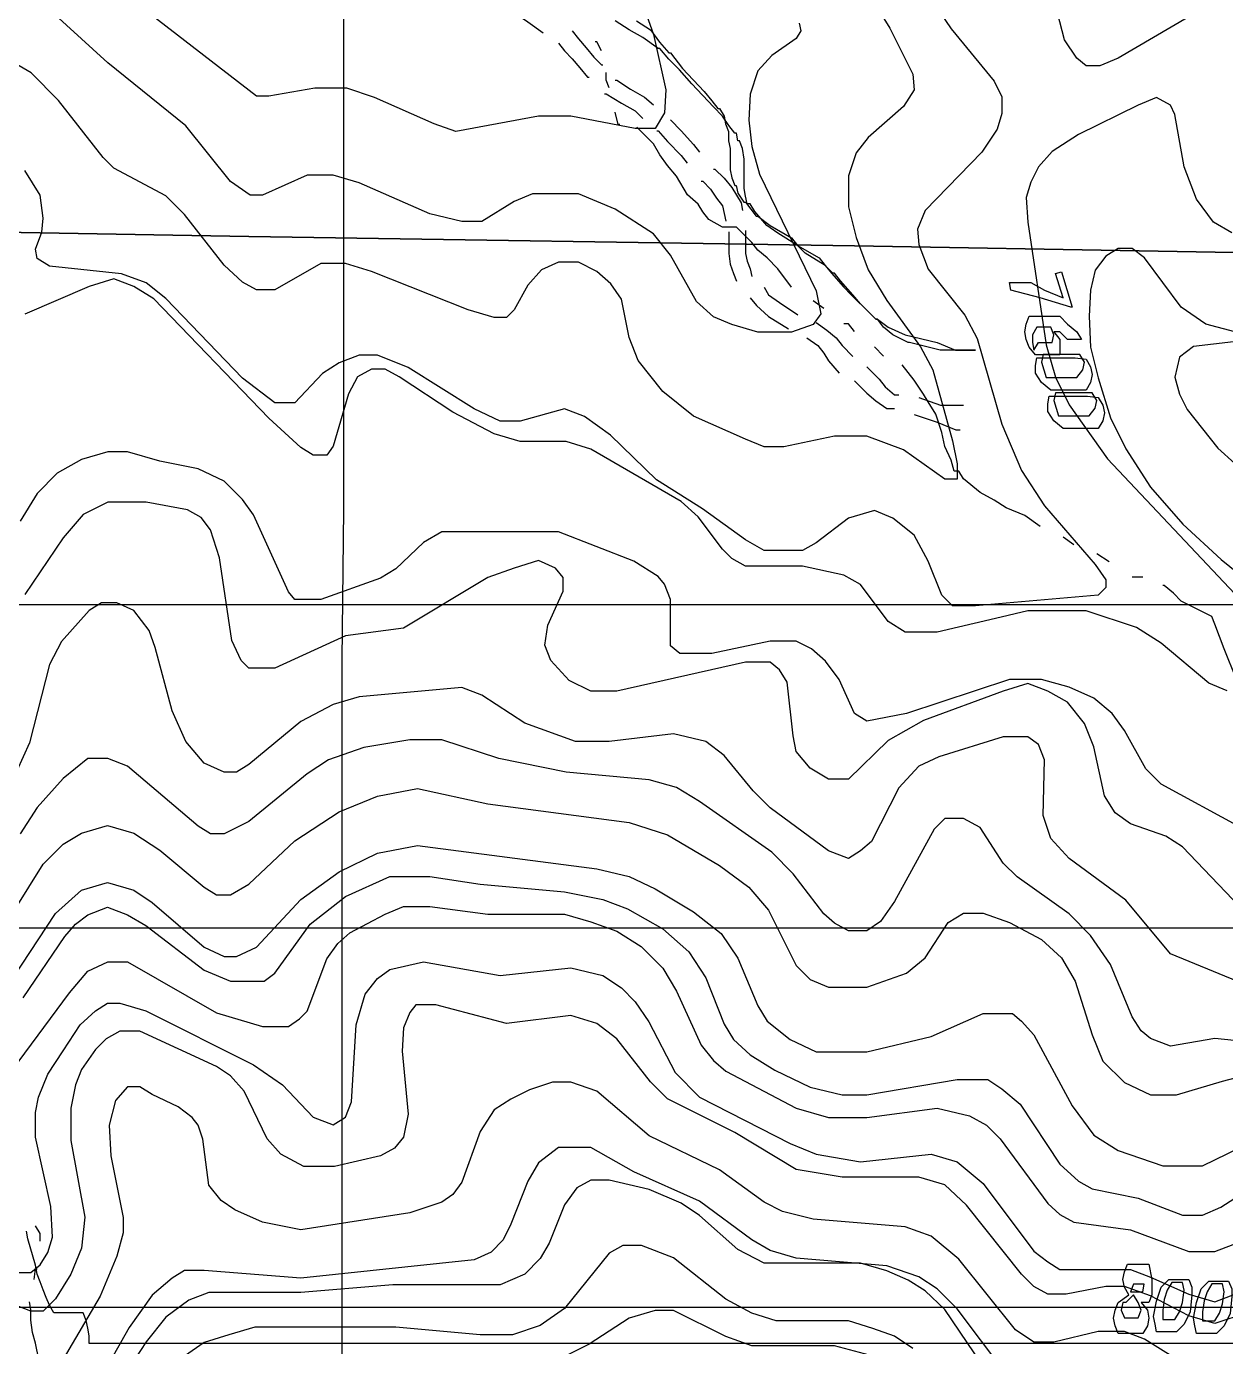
# Model space of a CAD drawing. Extents: x -0.82 to 6.83, y -0.63 to 7.9.
# Drawn here: x 1.2189 to 1.6312, y 5.1969 to 5.6507 of the extents above; entities that cross this region are included whole.
import ezdxf

# ---------------------------------------------------------------- set-up
doc = ezdxf.new("R2010")
doc.units = 0
for name, color, linetype in [('Elevations', 7, 'CONTINUOUS'), ('Grid', 7, 'CONTINUOUS'), ('roads', 7, 'CONTINUOUS'), ('topo', 7, 'CONTINUOUS'), ('topo_grid', 7, 'CONTINUOUS'), ('water', 7, 'CONTINUOUS'), ('white', 7, 'CONTINUOUS')]:
    doc.layers.add(name, color=color, linetype=linetype)

msp = doc.modelspace()

# ---------------------------------------------------------------- linework, layer by layer
at = {"layer": 'Elevations', "color": 1}
for points in [[(1.57475, 5.56638), (1.578441, 5.554209), (1.577914, 5.554209), (1.567369, 5.557384), (1.557352, 5.56003), (1.556825, 5.562675), (1.559989, 5.562675), (1.564207, 5.562675), (1.568952, 5.56003), (1.575279, 5.557384), (1.572644, 5.56585)], [(1.576859, 5.548441), (1.580023, 5.545795), (1.581605, 5.543149), (1.580552, 5.543149), (1.579496, 5.543149), (1.576861, 5.543149), (1.574226, 5.545795), (1.572117, 5.545795), (1.574226, 5.543149), (1.574226, 5.540503), (1.574226, 5.537858), (1.57317, 5.537858), (1.571588, 5.537858), (1.568424, 5.537858), (1.565789, 5.537858), (1.56368, 5.540503), (1.562624, 5.543149), (1.562098, 5.545795), (1.562624, 5.548441), (1.56368, 5.551087), (1.565789, 5.551087), (1.571061, 5.551087), (1.574225, 5.551087)], [(1.566841, 5.542117), (1.568423, 5.542117), (1.570005, 5.542117), (1.571588, 5.542117), (1.572114, 5.544763), (1.571059, 5.547409), (1.570005, 5.547409), (1.568423, 5.547409), (1.566315, 5.547409), (1.564732, 5.544763), (1.564732, 5.542117), (1.565259, 5.539471)], [(1.583186, 5.536323), (1.584768, 5.533677), (1.585295, 5.531031), (1.584768, 5.528385), (1.583186, 5.52574), (1.581077, 5.52574), (1.575805, 5.52574), (1.571059, 5.52574), (1.567896, 5.528385), (1.565787, 5.53156), (1.565787, 5.534206), (1.566314, 5.536852), (1.56737, 5.536852), (1.569478, 5.536852), (1.575278, 5.536852), (1.579496, 5.536852)], [(1.569478, 5.529999), (1.572113, 5.529999), (1.575804, 5.529999), (1.580022, 5.529999), (1.582131, 5.532645), (1.582657, 5.535291), (1.581075, 5.537937), (1.57844, 5.537937), (1.574749, 5.537937), (1.571058, 5.537937), (1.569476, 5.537937), (1.56842, 5.537937), (1.567894, 5.535291)], [(1.587404, 5.523147), (1.588986, 5.520501), (1.589513, 5.517855), (1.588986, 5.515209), (1.587404, 5.512563), (1.585295, 5.512563), (1.580023, 5.512563), (1.575277, 5.512563), (1.572114, 5.515209), (1.570005, 5.518384), (1.570005, 5.52103), (1.570532, 5.523676), (1.571585, 5.523676), (1.573694, 5.523676), (1.579494, 5.523676), (1.583712, 5.523676)], [(1.573696, 5.516823), (1.576331, 5.516823), (1.580022, 5.516823), (1.58424, 5.516823), (1.586349, 5.519469), (1.586876, 5.522115), (1.585293, 5.524761), (1.582658, 5.524761), (1.578967, 5.524761), (1.575276, 5.524761), (1.573694, 5.524761), (1.572638, 5.524761), (1.572112, 5.522115)], [(1.605858, 5.219987), (1.605858, 5.217341), (1.605858, 5.214695), (1.604805, 5.21205), (1.603749, 5.21205), (1.602167, 5.21205), (1.604276, 5.209404), (1.604802, 5.206758), (1.604276, 5.204112), (1.602694, 5.201466), (1.600585, 5.201466), (1.59795, 5.201466), (1.595841, 5.201466), (1.594259, 5.201466), (1.593206, 5.204112), (1.592679, 5.206758), (1.593206, 5.209404), (1.594259, 5.21205), (1.59795, 5.214695), (1.596368, 5.217341), (1.595841, 5.219987), (1.596368, 5.222633), (1.597421, 5.225279), (1.599532, 5.225279), (1.601641, 5.225279), (1.604804, 5.225279)], [(1.618512, 5.219987), (1.619568, 5.217341), (1.619568, 5.214695), (1.619041, 5.208875), (1.616933, 5.204641), (1.614295, 5.201995), (1.611132, 5.201995), (1.609023, 5.201995), (1.607441, 5.201995), (1.606914, 5.204641), (1.606388, 5.207287), (1.607441, 5.212579), (1.609023, 5.217341), (1.611658, 5.219987), (1.615349, 5.219987), (1.617458, 5.219987)], [(1.609549, 5.206282), (1.611658, 5.206282), (1.613767, 5.206282), (1.615349, 5.208928), (1.616402, 5.212103), (1.616928, 5.216336), (1.616402, 5.218982), (1.61482, 5.218982), (1.612711, 5.218982), (1.611129, 5.216336), (1.610073, 5.213161), (1.609546, 5.209457)], [(1.632221, 5.219458), (1.633274, 5.216812), (1.633274, 5.214166), (1.632747, 5.208345), (1.630639, 5.204112), (1.628003, 5.201466), (1.624841, 5.201466), (1.622732, 5.201466), (1.62115, 5.201466), (1.620623, 5.204112), (1.620097, 5.206758), (1.62115, 5.21205), (1.622732, 5.216812), (1.625367, 5.219458), (1.629058, 5.219458), (1.631167, 5.219458)], [(1.596368, 5.206784), (1.59795, 5.206784), (1.601113, 5.206784), (1.602169, 5.20943), (1.601113, 5.212076), (1.599531, 5.214722), (1.596893, 5.212076), (1.59584, 5.212076), (1.595314, 5.20943)], [(1.599004, 5.215754), (1.600586, 5.215754), (1.602695, 5.215754), (1.603222, 5.2184), (1.602695, 5.2184), (1.601113, 5.2184), (1.599531, 5.2184), (1.598475, 5.215754)], [(1.623257, 5.205753), (1.625366, 5.205753), (1.627475, 5.205753), (1.629057, 5.208398), (1.630112, 5.211573), (1.630639, 5.215807), (1.630112, 5.218453), (1.62853, 5.218453), (1.626422, 5.218453), (1.624839, 5.215807), (1.623786, 5.212632), (1.62326, 5.208928)]]:
    msp.add_lwpolyline(points, close=True, dxfattribs=at)
at = {"layer": 'Grid', "color": 1}
msp.add_lwpolyline([(1.712365, 5.571645), (1.503571, 5.575349), (1.295305, 5.578524), (1.086511, 5.582228), (0.878245, 5.585932), (0.877192, 5.792625), (0.876136, 5.99982), (0.87561, 6.206513), (0.875083, 6.413708), (1.082822, 6.411062), (1.290561, 6.408416), (1.4983, 6.40577), (1.706039, 6.403124)], dxfattribs=at)
msp.add_lwpolyline([(0.841862, 4.762337), (0.850825, 4.967945), (0.860316, 5.174108), (0.869279, 5.379743), (0.878242, 5.585879), (1.086508, 5.582175), (1.295302, 5.578471), (1.503572, 5.575296), (1.712366, 5.571592), (1.700767, 5.369133), (1.68969, 5.166674), (1.678618, 4.964214), (1.667546, 4.761755), (1.460861, 4.761755), (1.254704, 4.761755), (1.048547, 4.761755)], close=True, dxfattribs=at)
at = {"layer": 'roads', "color": 7}
for points in [[(1.383883, 5.658111), (1.386521, 5.655465), (1.391266, 5.65229), (1.396538, 5.648586)], [(1.406556, 5.649168), (1.408665, 5.646522), (1.4113, 5.643347), (1.413935, 5.640172), (1.41657, 5.637526), (1.417097, 5.637526)], [(1.40181, 5.644934), (1.403919, 5.642289), (1.406554, 5.639643), (1.409189, 5.636468), (1.411827, 5.633293), (1.412354, 5.633293)], [(1.421319, 5.632287), (1.421845, 5.632287), (1.42659, 5.629112), (1.431336, 5.626466), (1.434499, 5.623821)], [(1.417628, 5.627551), (1.418154, 5.627551), (1.423427, 5.624376), (1.428172, 5.62173), (1.430808, 5.619085)], [(1.4403, 5.618582), (1.4403, 5.618582), (1.443991, 5.614878), (1.448209, 5.610115), (1.450318, 5.607469)], [(1.435555, 5.614878), (1.436082, 5.614878), (1.439245, 5.611174), (1.44399, 5.606411), (1.446098, 5.603765)], [(1.455063, 5.601701), (1.45559, 5.601701), (1.458753, 5.598526), (1.461389, 5.595351), (1.462971, 5.592706), (1.464553, 5.59006), (1.465082, 5.587414)], [(1.450845, 5.597495), (1.451372, 5.597495), (1.45401, 5.594849), (1.456118, 5.591674), (1.458227, 5.589028), (1.458753, 5.586382), (1.45928, 5.583736)], [(1.460336, 5.580085), (1.460336, 5.580085), (1.460336, 5.576381), (1.460336, 5.572677), (1.460862, 5.568973), (1.461916, 5.565798), (1.462971, 5.563152), (1.462971, 5.563152)], [(1.466136, 5.580614), (1.466136, 5.580614), (1.466136, 5.576381), (1.466136, 5.572677), (1.466662, 5.570031), (1.467718, 5.567385), (1.468245, 5.564739)], [(1.472463, 5.561114), (1.474045, 5.558469), (1.477736, 5.555823), (1.484063, 5.551589)], [(1.467718, 5.55741), (1.469827, 5.554764), (1.474045, 5.55106), (1.4809, 5.546827)], [(1.490389, 5.54897), (1.49408, 5.546324), (1.497244, 5.543678), (1.499353, 5.541033), (1.503043, 5.537328)], [(1.487226, 5.543705), (1.490917, 5.541059), (1.493026, 5.538413), (1.494605, 5.535767), (1.498297, 5.531534)], [(1.507789, 5.533677), (1.512007, 5.529444), (1.514116, 5.526798), (1.517279, 5.524152), (1.518861, 5.524152)], [(1.503571, 5.528941), (1.507789, 5.524708), (1.510952, 5.522062), (1.514643, 5.519416), (1.517278, 5.519416)], [(1.525716, 5.523147), (1.533097, 5.520501), (1.539424, 5.520501), (1.541006, 5.520501)], [(1.524134, 5.517352), (1.532043, 5.514706), (1.53837, 5.512061), (1.539952, 5.512061)]]:
    msp.add_lwpolyline(points, dxfattribs=at)
at = {"layer": 'topo', "color": 2}
for points in [[(1.429759, 5.661206), (1.434504, 5.647977), (1.438722, 5.628927), (1.438196, 5.62099), (1.435031, 5.615698), (1.428178, 5.615698), (1.406029, 5.619931), (1.394957, 5.619931), (1.366486, 5.61464), (1.359105, 5.617285), (1.338542, 5.626281), (1.329052, 5.629456), (1.317978, 5.629456), (1.302162, 5.62681), (1.297944, 5.62681), (1.233092, 5.676896)], [(1.618514, 5.654089), (1.594257, 5.639801), (1.58793, 5.637156), (1.583185, 5.637156), (1.580021, 5.639801), (1.575803, 5.646151), (1.569476, 5.670493)], [(1.524659, 5.667847), (1.536786, 5.649856), (1.551549, 5.631864), (1.554184, 5.626572), (1.554184, 5.620751), (1.552602, 5.61546), (1.54733, 5.607522), (1.527822, 5.587414), (1.525187, 5.581064), (1.525713, 5.575772), (1.528877, 5.567306), (1.54153, 5.551431), (1.545748, 5.543493), (1.554184, 5.513966), (1.561038, 5.498091), (1.568947, 5.48592), (1.586346, 5.465811), (1.590037, 5.46052), (1.590037, 5.457874), (1.587399, 5.455228), (1.54522, 5.451524), (1.537311, 5.451524), (1.533621, 5.455228), (1.528875, 5.46687), (1.52413, 5.475866), (1.516749, 5.481686), (1.510422, 5.484332), (1.501458, 5.481686), (1.490386, 5.47322), (1.485641, 5.470574), (1.479314, 5.470574), (1.47246, 5.470574), (1.466133, 5.474278), (1.45137, 5.484861), (1.435553, 5.494916), (1.419736, 5.510261), (1.410768, 5.516611), (1.403914, 5.519257), (1.388624, 5.515024), (1.381769, 5.515024), (1.372806, 5.519257), (1.350135, 5.533545), (1.33959, 5.537778), (1.333263, 5.537778), (1.326409, 5.535132), (1.320609, 5.531428), (1.311119, 5.521374), (1.309011, 5.521374), (1.304267, 5.521374), (1.293195, 5.529841), (1.266833, 5.557251), (1.259979, 5.562543), (1.251543, 5.565718), (1.226758, 5.568364), (1.22254, 5.57101), (1.222014, 5.574185), (1.224128, 5.580006), (1.224657, 5.584768), (1.223598, 5.592706), (1.218326, 5.601172)], [(1.484591, 5.65184), (1.485117, 5.649194), (1.483535, 5.646548), (1.475099, 5.640728), (1.470354, 5.635436), (1.467719, 5.627498), (1.467192, 5.618503), (1.468248, 5.609507), (1.470883, 5.599982), (1.490391, 5.559897), (1.491973, 5.55196), (1.489335, 5.548256), (1.481954, 5.54561), (1.470354, 5.54561), (1.461391, 5.548256), (1.455064, 5.550901), (1.449265, 5.556193), (1.440301, 5.572068), (1.434502, 5.579476), (1.421321, 5.587943), (1.408662, 5.593235), (1.399699, 5.593235), (1.392845, 5.593235), (1.386518, 5.590589), (1.375446, 5.58371), (1.368592, 5.58371), (1.35752, 5.586356), (1.333266, 5.596939), (1.324303, 5.599585), (1.31534, 5.599585), (1.30005, 5.592706), (1.295832, 5.592706), (1.288978, 5.597468), (1.273688, 5.616518), (1.246798, 5.638214), (1.223595, 5.659381)], [(1.510427, 5.658613), (1.5157, 5.650147), (1.523609, 5.634272), (1.524136, 5.62898), (1.520445, 5.623159), (1.508318, 5.612576), (1.5041, 5.607284), (1.501465, 5.599347), (1.501465, 5.588763), (1.5041, 5.57818), (1.508318, 5.567068), (1.514645, 5.556484), (1.526245, 5.540609), (1.530463, 5.532672), (1.537317, 5.50833), (1.538899, 5.500393), (1.538899, 5.495101), (1.53679, 5.495101), (1.534682, 5.495101), (1.520446, 5.505155), (1.507792, 5.509918), (1.49672, 5.509918), (1.479321, 5.506213), (1.472467, 5.506213), (1.46614, 5.508859), (1.448213, 5.516797), (1.437669, 5.525263), (1.429233, 5.535847), (1.426069, 5.543784), (1.423433, 5.557013), (1.419743, 5.562305), (1.414994, 5.566538), (1.408667, 5.569713), (1.401811, 5.569713), (1.396012, 5.567068), (1.391266, 5.561776), (1.386521, 5.553309), (1.383886, 5.550663), (1.379668, 5.550663), (1.370705, 5.553309), (1.337488, 5.566538), (1.328525, 5.569184), (1.320089, 5.569184), (1.304272, 5.560188), (1.297945, 5.560188), (1.2932, 5.562834), (1.286873, 5.568655), (1.273165, 5.586118), (1.266838, 5.592468), (1.248911, 5.601993), (1.245221, 5.605697), (1.229926, 5.625276), (1.220436, 5.634801), (1.209364, 5.641151)], [(1.633277, 5.579741), (1.62695, 5.583445), (1.62115, 5.591383), (1.616932, 5.602495), (1.613769, 5.620487), (1.612187, 5.623662), (1.607442, 5.626308), (1.601115, 5.623662), (1.580548, 5.613608), (1.571585, 5.607787), (1.56684, 5.602495), (1.564202, 5.597204), (1.562622, 5.591912), (1.563149, 5.583445), (1.569476, 5.541271), (1.572639, 5.530158), (1.577384, 5.520633), (1.590566, 5.502112), (1.634331, 5.455704)], [(1.634334, 5.545795), (1.624316, 5.548441), (1.61588, 5.554262), (1.603226, 5.571195), (1.599004, 5.57437), (1.594259, 5.57437), (1.59004, 5.571724), (1.58635, 5.566962), (1.584768, 5.560083), (1.584242, 5.551087), (1.584768, 5.540503), (1.587403, 5.52992), (1.591621, 5.516162), (1.596895, 5.505578), (1.605331, 5.492349), (1.616407, 5.479649), (1.629588, 5.467478), (1.661749, 5.441549)], [(1.631695, 5.422367), (1.625368, 5.425013), (1.609024, 5.438771), (1.600583, 5.444063), (1.583184, 5.449884), (1.563149, 5.449884), (1.552077, 5.447238), (1.532041, 5.442475), (1.520969, 5.442475), (1.51517, 5.446179), (1.505679, 5.458879), (1.499879, 5.462054), (1.485644, 5.465229), (1.466136, 5.465229), (1.461391, 5.467875), (1.458227, 5.47105), (1.449791, 5.482163), (1.443991, 5.487454), (1.41288, 5.505446), (1.404444, 5.508092), (1.388626, 5.508092), (1.379663, 5.510738), (1.365428, 5.518146), (1.346974, 5.530317), (1.342229, 5.532963), (1.337484, 5.532963), (1.332738, 5.530317), (1.329575, 5.524496), (1.324302, 5.506504), (1.322193, 5.503329), (1.317448, 5.503329), (1.31323, 5.505975), (1.302158, 5.516029), (1.262615, 5.557146), (1.255761, 5.561379), (1.248906, 5.564025), (1.24047, 5.561379), (1.218322, 5.551854)], [(1.656476, 5.544948), (1.620097, 5.540715), (1.615351, 5.537011), (1.613769, 5.530132), (1.615351, 5.524311), (1.617986, 5.519019), (1.628531, 5.50579), (1.640131, 5.495207)], [(1.636441, 5.375403), (1.609025, 5.39022), (1.603752, 5.395512), (1.596366, 5.408741), (1.592149, 5.414562), (1.585822, 5.419853), (1.577386, 5.423558), (1.567895, 5.426203), (1.556823, 5.426203), (1.521498, 5.414562), (1.507789, 5.411916), (1.503571, 5.414562), (1.498299, 5.426203), (1.493554, 5.432553), (1.488808, 5.436787), (1.483536, 5.439433), (1.474573, 5.439433), (1.454537, 5.435199), (1.443465, 5.435199), (1.440302, 5.437845), (1.440302, 5.45372), (1.438193, 5.459012), (1.436084, 5.461658), (1.427648, 5.466949), (1.401809, 5.477003), (1.390737, 5.477003), (1.368592, 5.477003), (1.361738, 5.477003), (1.355411, 5.473299), (1.345921, 5.464303), (1.340648, 5.461128), (1.320086, 5.45372), (1.313231, 5.45372), (1.311122, 5.45372), (1.309014, 5.456366), (1.296887, 5.482824), (1.293196, 5.488116), (1.286869, 5.494466), (1.277906, 5.498699), (1.264725, 5.501345), (1.253653, 5.50452), (1.246799, 5.50452), (1.237835, 5.501874), (1.229395, 5.497112), (1.222545, 5.490233), (1.216741, 5.480708)], [(1.638549, 5.345453), (1.616405, 5.368736), (1.610605, 5.37244), (1.598474, 5.376673), (1.593202, 5.380378), (1.589511, 5.386198), (1.58582, 5.403132), (1.582657, 5.411069), (1.576857, 5.418478), (1.570003, 5.422182), (1.563149, 5.424828), (1.554713, 5.422182), (1.527296, 5.412128), (1.515169, 5.405248), (1.501461, 5.392019), (1.499352, 5.392019), (1.494607, 5.392019), (1.48828, 5.395723), (1.483535, 5.401544), (1.482479, 5.406836), (1.48037, 5.425357), (1.477735, 5.42959), (1.474571, 5.432236), (1.466136, 5.432236), (1.421847, 5.422182), (1.412879, 5.422182), (1.405498, 5.425886), (1.399171, 5.432765), (1.397062, 5.438057), (1.398118, 5.444936), (1.40339, 5.456578), (1.40339, 5.46134), (1.400755, 5.464515), (1.394955, 5.467161), (1.386519, 5.464515), (1.377556, 5.46134), (1.348558, 5.443878), (1.328522, 5.441232), (1.304269, 5.430119), (1.300051, 5.430119), (1.295304, 5.430119), (1.292666, 5.432765), (1.289503, 5.439644), (1.285285, 5.468113), (1.282122, 5.477638), (1.278958, 5.481872), (1.274213, 5.484518), (1.259977, 5.487163), (1.246796, 5.487163), (1.23836, 5.48293), (1.231506, 5.474993), (1.218321, 5.455413)], [(1.63539, 5.322381), (1.612191, 5.331906), (1.596897, 5.350427), (1.577389, 5.364714), (1.571062, 5.371593), (1.568427, 5.379531), (1.568953, 5.398581), (1.566845, 5.403873), (1.563154, 5.406518), (1.554718, 5.406518), (1.532574, 5.399639), (1.52572, 5.396464), (1.518865, 5.389056), (1.509375, 5.370535), (1.505683, 5.36736), (1.501465, 5.364714), (1.494611, 5.36736), (1.474577, 5.382177), (1.468776, 5.387998), (1.458759, 5.400168), (1.452433, 5.404931), (1.44136, 5.407577), (1.419215, 5.404931), (1.407611, 5.404931), (1.390212, 5.411281), (1.375449, 5.420806), (1.368595, 5.423452), (1.333271, 5.420277), (1.324308, 5.417631), (1.313236, 5.41181), (1.295308, 5.396993), (1.29109, 5.394348), (1.286868, 5.394348), (1.280014, 5.397523), (1.273687, 5.404931), (1.268942, 5.415514), (1.263142, 5.43721), (1.261033, 5.443031), (1.255761, 5.44991), (1.249961, 5.452556), (1.244689, 5.452556), (1.240471, 5.44991), (1.230976, 5.439327), (1.226762, 5.431389), (1.219904, 5.404481), (1.204614, 5.370747)], [(1.678622, 5.297536), (1.627479, 5.302828), (1.612189, 5.300182), (1.60533, 5.302828), (1.602171, 5.305474), (1.599003, 5.310236), (1.591622, 5.328228), (1.584768, 5.338282), (1.577386, 5.345691), (1.55946, 5.358391), (1.554715, 5.363153), (1.546806, 5.375324), (1.541006, 5.378499), (1.534679, 5.378499), (1.530989, 5.374795), (1.51728, 5.349924), (1.512535, 5.343045), (1.50779, 5.33987), (1.501463, 5.33987), (1.496718, 5.342516), (1.493027, 5.345691), (1.482482, 5.359449), (1.475101, 5.366857), (1.45032, 5.38432), (1.442411, 5.389082), (1.432921, 5.391728), (1.404445, 5.394374), (1.381247, 5.399136), (1.361739, 5.405486), (1.350666, 5.405486), (1.334849, 5.402841), (1.322722, 5.398607), (1.315341, 5.393845), (1.295306, 5.377441), (1.28687, 5.373207), (1.282124, 5.373207), (1.277907, 5.375853), (1.253653, 5.396491), (1.246799, 5.399136), (1.239945, 5.399136), (1.231509, 5.392257), (1.222546, 5.382203), (1.216742, 5.373207)], [(1.209887, 5.338997), (1.22465, 5.362809), (1.231504, 5.369688), (1.237831, 5.373393), (1.246794, 5.376038), (1.255762, 5.373393), (1.264725, 5.367572), (1.280015, 5.354872), (1.284233, 5.352226), (1.288978, 5.352226), (1.295305, 5.35593), (1.311122, 5.370747), (1.326412, 5.380801), (1.339594, 5.386093), (1.353302, 5.388738), (1.377555, 5.383447), (1.426062, 5.377097), (1.439243, 5.372863), (1.457174, 5.36228), (1.467191, 5.354872), (1.474045, 5.346934), (1.483536, 5.327884), (1.488281, 5.323122), (1.494608, 5.320476), (1.507789, 5.320476), (1.521498, 5.325238), (1.527824, 5.33053), (1.535733, 5.342701), (1.541006, 5.345876), (1.54786, 5.345876), (1.556823, 5.342701), (1.567895, 5.33688), (1.574749, 5.33053), (1.579494, 5.322593), (1.585294, 5.304072), (1.588985, 5.295076), (1.596366, 5.287668), (1.605329, 5.283434), (1.614293, 5.283434), (1.63011, 5.288197), (1.640132, 5.290843)], [(1.211469, 5.319391), (1.228868, 5.345849), (1.237831, 5.353787), (1.246794, 5.356433), (1.255762, 5.353787), (1.262089, 5.349554), (1.280015, 5.334208), (1.286869, 5.331033), (1.291087, 5.331033), (1.297941, 5.334208), (1.313231, 5.350612), (1.326412, 5.360137), (1.339594, 5.366487), (1.353302, 5.369133), (1.414989, 5.361195), (1.426062, 5.358549), (1.435025, 5.354316), (1.448211, 5.346379), (1.457701, 5.33897), (1.463501, 5.330504), (1.470355, 5.314099), (1.473518, 5.308808), (1.481427, 5.302458), (1.49039, 5.298224), (1.499353, 5.298224), (1.507789, 5.298224), (1.529933, 5.303516), (1.54786, 5.311454), (1.552078, 5.311454), (1.557877, 5.311454), (1.561041, 5.308808), (1.565259, 5.304045), (1.57844, 5.279704), (1.585821, 5.269649), (1.594257, 5.264358), (1.609547, 5.259066), (1.616402, 5.259066), (1.623256, 5.259066), (1.640659, 5.267533)], [(1.217793, 5.316772), (1.232029, 5.337938), (1.23572, 5.342172), (1.239938, 5.345347), (1.246792, 5.347993), (1.253646, 5.345347), (1.259973, 5.341643), (1.280013, 5.326297), (1.288976, 5.322593), (1.296884, 5.322593), (1.300576, 5.322593), (1.304266, 5.325238), (1.316392, 5.342172), (1.328519, 5.351697), (1.343809, 5.358576), (1.357518, 5.358576), (1.374917, 5.35593), (1.403915, 5.353284), (1.417096, 5.350638), (1.425532, 5.347463), (1.437659, 5.340584), (1.446626, 5.332647), (1.452427, 5.323651), (1.458753, 5.307776), (1.461917, 5.302484), (1.467717, 5.297193), (1.476152, 5.291901), (1.488279, 5.28608), (1.499351, 5.283434), (1.507787, 5.283434), (1.538894, 5.288726), (1.549439, 5.288726), (1.554186, 5.285551), (1.560511, 5.280259), (1.57422, 5.259622), (1.580548, 5.253801), (1.585292, 5.251155), (1.601109, 5.24798), (1.616399, 5.242159), (1.623254, 5.242159), (1.629581, 5.244805), (1.647511, 5.256447)], [(1.214107, 5.292113), (1.233615, 5.318571), (1.239942, 5.325979), (1.246796, 5.329154), (1.25365, 5.329154), (1.284235, 5.311692), (1.300052, 5.306929), (1.309015, 5.306929), (1.312706, 5.309575), (1.315341, 5.312221), (1.322195, 5.330213), (1.325886, 5.335504), (1.330104, 5.339208), (1.342231, 5.345558), (1.348558, 5.348204), (1.357521, 5.348204), (1.377556, 5.345558), (1.403918, 5.345558), (1.412882, 5.342913), (1.421845, 5.339738), (1.430281, 5.334446), (1.437662, 5.327038), (1.442407, 5.3191), (1.450848, 5.300579), (1.455066, 5.295288), (1.459284, 5.291583), (1.483537, 5.278883), (1.494609, 5.275708), (1.50779, 5.275708), (1.532043, 5.278883), (1.543116, 5.276238), (1.548915, 5.273063), (1.55366, 5.2683), (1.570005, 5.246075), (1.574223, 5.242371), (1.578968, 5.239725), (1.598476, 5.237079), (1.618512, 5.229671), (1.627475, 5.229671), (1.638551, 5.233904)], [(1.215682, 5.222342), (1.220427, 5.222342), (1.223591, 5.224988), (1.226227, 5.229221), (1.227809, 5.234513), (1.227282, 5.245096), (1.222009, 5.268909), (1.222009, 5.277375), (1.223065, 5.282667), (1.226228, 5.290604), (1.231501, 5.298542), (1.2373, 5.307538), (1.242573, 5.3123), (1.246791, 5.314946), (1.251009, 5.314946), (1.259972, 5.3123), (1.296883, 5.293779), (1.306901, 5.2869), (1.317446, 5.275788), (1.3243, 5.273142), (1.328518, 5.275788), (1.330627, 5.281079), (1.332209, 5.307538), (1.335372, 5.318121), (1.33959, 5.323413), (1.343808, 5.326588), (1.355408, 5.329234), (1.38177, 5.324471), (1.406023, 5.327117), (1.417095, 5.324471), (1.423422, 5.320238), (1.428167, 5.315475), (1.432913, 5.308596), (1.441876, 5.291134), (1.450316, 5.282667), (1.481424, 5.266792), (1.490387, 5.263088), (1.505677, 5.260442), (1.52993, 5.263088), (1.538893, 5.260442), (1.547856, 5.253034), (1.565256, 5.22975), (1.570001, 5.226046), (1.574219, 5.2234), (1.598472, 5.2234), (1.605326, 5.220754), (1.618507, 5.214934), (1.62747, 5.212288), (1.634325, 5.214934)], [(1.638552, 5.208557), (1.627479, 5.204853), (1.618516, 5.207499), (1.605331, 5.214378), (1.596368, 5.217553), (1.590041, 5.217553), (1.576332, 5.214907), (1.570005, 5.214907), (1.56526, 5.217553), (1.561042, 5.221786), (1.542061, 5.245599), (1.53468, 5.252478), (1.525717, 5.255124), (1.499354, 5.255124), (1.483537, 5.25777), (1.462447, 5.27047), (1.439248, 5.282111), (1.433449, 5.287932), (1.421849, 5.302749), (1.414991, 5.30804), (1.406028, 5.310686), (1.383883, 5.30804), (1.35963, 5.31439), (1.352776, 5.31439), (1.350667, 5.311745), (1.348558, 5.306453), (1.348032, 5.298515), (1.350141, 5.27682), (1.348558, 5.268882), (1.345395, 5.265178), (1.34065, 5.262532), (1.324833, 5.258828), (1.314288, 5.258828), (1.306379, 5.263061), (1.301634, 5.268353), (1.293725, 5.284757), (1.28898, 5.290049), (1.284235, 5.293224), (1.257873, 5.305395), (1.251019, 5.305395), (1.246272, 5.302749), (1.242583, 5.299045), (1.237838, 5.292165), (1.235726, 5.286874), (1.234144, 5.278936), (1.234144, 5.267824), (1.238889, 5.241365), (1.237836, 5.230782), (1.234145, 5.221786), (1.228868, 5.21332), (1.224654, 5.209086), (1.220432, 5.209086), (1.213578, 5.211732)], [(1.618516, 5.189957), (1.603226, 5.199482), (1.596368, 5.202128), (1.587405, 5.202128), (1.572114, 5.198424), (1.56526, 5.198424), (1.558933, 5.202657), (1.539425, 5.226999), (1.529935, 5.234936), (1.520972, 5.238111), (1.489337, 5.240757), (1.478792, 5.243403), (1.472465, 5.246578), (1.457175, 5.25769), (1.432922, 5.269332), (1.414991, 5.284678), (1.406028, 5.287853), (1.399701, 5.287853), (1.391792, 5.285207), (1.385465, 5.282032), (1.379666, 5.278328), (1.37492, 5.270919), (1.368593, 5.253457), (1.36543, 5.249224), (1.361739, 5.246578), (1.350667, 5.242874), (1.313233, 5.237053), (1.300052, 5.239699), (1.290561, 5.243932), (1.285816, 5.247107), (1.281598, 5.252399), (1.27949, 5.268274), (1.277907, 5.273036), (1.275799, 5.275682), (1.271054, 5.279386), (1.262091, 5.283619), (1.257873, 5.286265), (1.253655, 5.286265), (1.249437, 5.281503), (1.247328, 5.273036), (1.247854, 5.262453), (1.252072, 5.241286), (1.252072, 5.235994), (1.249964, 5.228057), (1.244163, 5.214299), (1.231509, 5.192603)], [(1.55524, 5.188158), (1.538896, 5.209854), (1.532041, 5.216733), (1.525714, 5.220966), (1.514642, 5.22467), (1.483535, 5.227316), (1.474572, 5.229962), (1.468245, 5.233666), (1.450318, 5.246895), (1.427647, 5.256949), (1.41288, 5.265416), (1.408139, 5.265416), (1.401808, 5.265416), (1.394953, 5.260124), (1.391263, 5.253774), (1.385463, 5.238958), (1.382828, 5.233666), (1.37861, 5.229433), (1.37281, 5.226787), (1.313231, 5.220437), (1.280015, 5.223083), (1.273161, 5.223083), (1.268943, 5.220437), (1.262089, 5.214616), (1.25418, 5.203504), (1.233617, 5.167123)], [(1.549969, 5.186941), (1.534679, 5.209695), (1.527825, 5.216045), (1.522025, 5.219749), (1.514644, 5.222924), (1.505681, 5.22557), (1.479318, 5.22557), (1.472464, 5.22557), (1.463501, 5.230332), (1.45032, 5.241974), (1.443993, 5.246207), (1.432921, 5.25097), (1.419212, 5.254145), (1.412881, 5.254145), (1.40814, 5.251499), (1.403918, 5.245678), (1.398645, 5.232449), (1.395482, 5.227157), (1.390209, 5.221866), (1.381773, 5.218161), (1.37281, 5.218161), (1.344866, 5.218161), (1.313232, 5.215516), (1.288978, 5.215516), (1.281597, 5.215516), (1.274743, 5.21287), (1.266834, 5.207049), (1.25998, 5.198582), (1.25418, 5.189586)], [(1.523606, 5.196254), (1.517279, 5.200487), (1.509898, 5.203133), (1.501462, 5.205779), (1.476681, 5.205779), (1.468245, 5.208425), (1.459282, 5.213187), (1.441356, 5.227475), (1.430284, 5.231708), (1.423957, 5.231708), (1.419211, 5.229062), (1.403917, 5.210012), (1.395481, 5.204191), (1.385991, 5.201016), (1.374919, 5.201016), (1.34592, 5.203662), (1.297413, 5.203662), (1.28845, 5.201016), (1.280014, 5.198371), (1.27316, 5.193608)], [(1.510425, 5.193502), (1.496717, 5.197206), (1.476682, 5.197206), (1.468246, 5.197206), (1.459283, 5.200381), (1.441356, 5.209377), (1.435029, 5.209377), (1.426066, 5.206731), (1.412353, 5.197736), (1.401808, 5.192444)]]:
    msp.add_lwpolyline(points, dxfattribs=at)
at = {"layer": 'topo_grid', "color": 7}
for points in [[(1.327456, 5.175696), (1.327456, 5.227369), (1.327456, 5.279042), (1.327456, 5.330186), (1.327456, 5.381833), (1.327456, 5.432977), (1.327983, 5.48465), (1.327983, 5.536323), (1.327983, 5.587467), (1.327983, 5.63914), (1.327983, 5.690284)], [(1.18827, 5.210489), (1.225704, 5.210489), (1.262616, 5.210489), (1.30005, 5.210489), (1.336957, 5.210489), (1.374392, 5.210489), (1.411826, 5.210489), (1.448738, 5.210489), (1.486172, 5.210489), (1.523079, 5.210489), (1.560514, 5.210489), (1.597421, 5.210489), (1.63486, 5.210489)]]:
    msp.add_lwpolyline(points, dxfattribs=at)
at = {"layer": 'water', "color": 4}
for points in [[(1.416573, 5.642315), (1.414991, 5.64549), (1.414464, 5.64549)], [(1.419209, 5.629641), (1.418156, 5.632287), (1.418156, 5.634933)], [(1.4229, 5.616994), (1.422374, 5.616994), (1.421318, 5.621228)], [(1.481953, 5.561114), (1.477208, 5.567464), (1.473517, 5.571169), (1.470354, 5.573814), (1.468245, 5.57646), (1.46561, 5.579106), (1.462972, 5.581752), (1.458227, 5.581752), (1.453482, 5.584398), (1.451373, 5.587044), (1.449791, 5.589689), (1.446101, 5.592864), (1.44241, 5.599214), (1.439246, 5.602919), (1.436611, 5.606623), (1.434502, 5.610327), (1.431339, 5.613502), (1.428701, 5.616148)], [(1.493025, 5.553733), (1.489335, 5.556378)], [(1.503571, 5.545821), (1.501462, 5.548467), (1.49988, 5.548467)], [(1.513588, 5.537381), (1.510425, 5.540556)], [(1.567369, 5.478855), (1.562096, 5.48256), (1.555769, 5.485205), (1.551551, 5.487851), (1.546806, 5.490497), (1.541006, 5.49526), (1.539424, 5.497905), (1.537842, 5.497905), (1.536789, 5.50161), (1.53468, 5.506372), (1.533627, 5.511135), (1.531518, 5.517485), (1.528883, 5.521718), (1.527301, 5.524364), (1.524138, 5.529126), (1.522029, 5.531772), (1.51992, 5.534418)], [(1.578969, 5.472532), (1.575278, 5.475178)], [(1.591095, 5.466738), (1.586877, 5.469383)], [(1.602695, 5.461446), (1.602169, 5.461446), (1.60006, 5.461446), (1.599004, 5.461446)], [(1.641712, 5.395538), (1.641186, 5.395538), (1.641186, 5.398184), (1.640659, 5.40083), (1.640659, 5.403476), (1.641186, 5.406121), (1.641186, 5.408767), (1.642239, 5.411413), (1.641186, 5.414059), (1.641186, 5.417234), (1.637495, 5.421467), (1.634859, 5.42623), (1.630641, 5.436813), (1.627477, 5.44528), (1.626424, 5.447926), (1.621152, 5.450571), (1.615879, 5.453217), (1.613244, 5.455863), (1.61008, 5.458509), (1.609553, 5.458509)], [(1.223597, 5.233163), (1.223597, 5.235809), (1.222015, 5.238455)], [(1.221488, 5.219987), (1.222015, 5.223691), (1.222541, 5.223691)], [(1.230978, 5.138257), (1.231507, 5.141432), (1.230978, 5.144078), (1.229396, 5.150428), (1.227814, 5.15572), (1.225705, 5.168949), (1.224649, 5.178474), (1.224123, 5.18747), (1.222014, 5.198053), (1.220961, 5.201757), (1.220434, 5.205991), (1.220434, 5.209695), (1.219908, 5.212341)]]:
    msp.add_lwpolyline(points, dxfattribs=at)
at = {"layer": 'white', "color": 7}
for points in [[(1.428676, 5.652713), (1.433421, 5.649538), (1.436584, 5.645305), (1.439748, 5.641601), (1.440274, 5.641601), (1.444492, 5.636309), (1.451873, 5.628371), (1.454509, 5.625196), (1.456617, 5.622551), (1.457144, 5.622551), (1.458726, 5.619905), (1.459252, 5.617259), (1.460308, 5.614613), (1.460308, 5.611438), (1.460835, 5.608792), (1.460835, 5.605088), (1.460835, 5.601384), (1.460835, 5.601384), (1.461361, 5.598738), (1.461361, 5.598738), (1.461361, 5.598738), (1.462417, 5.596092), (1.462417, 5.596092), (1.462943, 5.596092), (1.46347, 5.593446), (1.465579, 5.590271), (1.466105, 5.590271), (1.469795, 5.585509), (1.470322, 5.585509), (1.470322, 5.585509), (1.47454, 5.582334), (1.481922, 5.578101), (1.48403, 5.575455), (1.491412, 5.571221), (1.49352, 5.568576), (1.495629, 5.56593), (1.499847, 5.561167), (1.502482, 5.558521), (1.508287, 5.552701), (1.510922, 5.550055), (1.511449, 5.550055), (1.515139, 5.547409), (1.520939, 5.544763), (1.532011, 5.542117), (1.538338, 5.539471), (1.542029, 5.539471), (1.542555, 5.539471), (1.543082, 5.539471), (1.543608, 5.539471), (1.543608, 5.539471), (1.544135, 5.539471), (1.544661, 5.539471), (1.544661, 5.539471), (1.544661, 5.539471), (1.545188, 5.539471), (1.545188, 5.539471), (1.545188, 5.539471), (1.545188, 5.539471), (1.544661, 5.539471), (1.544661, 5.539471), (1.544135, 5.539471), (1.543608, 5.539471), (1.543082, 5.539471), (1.539391, 5.539471), (1.539391, 5.539471), (1.533064, 5.539471), (1.52252, 5.542117), (1.521993, 5.542117), (1.516721, 5.544763), (1.513558, 5.547409), (1.511449, 5.550055), (1.510923, 5.550055), (1.50565, 5.555346), (1.503015, 5.558521), (1.498793, 5.563284), (1.496684, 5.56593), (1.496157, 5.56593), (1.493522, 5.568576), (1.486668, 5.572809), (1.484033, 5.575455), (1.477179, 5.579688), (1.473488, 5.582334), (1.46927, 5.587096), (1.467688, 5.589742), (1.466635, 5.589742), (1.466108, 5.592388), (1.465582, 5.595034), (1.465582, 5.598738), (1.465582, 5.602442), (1.465582, 5.602442), (1.465582, 5.605088), (1.465582, 5.605088), (1.465055, 5.608792), (1.465055, 5.608792), (1.464002, 5.611438), (1.463476, 5.611438), (1.462949, 5.614084), (1.462422, 5.614084), (1.460314, 5.61673), (1.458205, 5.619905), (1.458205, 5.619905), (1.455041, 5.62308), (1.44766, 5.631017), (1.443442, 5.63578), (1.439751, 5.639484), (1.439751, 5.639484), (1.436588, 5.643188), (1.436061, 5.643188), (1.436061, 5.643188), (1.430788, 5.646892), (1.426044, 5.649538), (1.421299, 5.652713)], [(1.155064, 5.451974), (2.040857, 5.451974)], [(2.040836, 5.340769), (1.155048, 5.340769)], [(1.76666, 5.197974), (1.240457, 5.197974), (1.240457, 5.20062), (1.23993, 5.203265), (1.239404, 5.205911), (1.238348, 5.208557), (1.236239, 5.208557), (1.234657, 5.208557), (1.232548, 5.208557), (1.230439, 5.208557), (1.228331, 5.208557), (1.226749, 5.211203), (1.225693, 5.213849), (1.22464, 5.216495), (1.223587, 5.21914), (1.222531, 5.221786), (1.222005, 5.224961), (1.219369, 5.233957), (1.218843, 5.236603)]]:
    msp.add_lwpolyline(points, dxfattribs=at)

doc.saveas('drawing.dxf')
